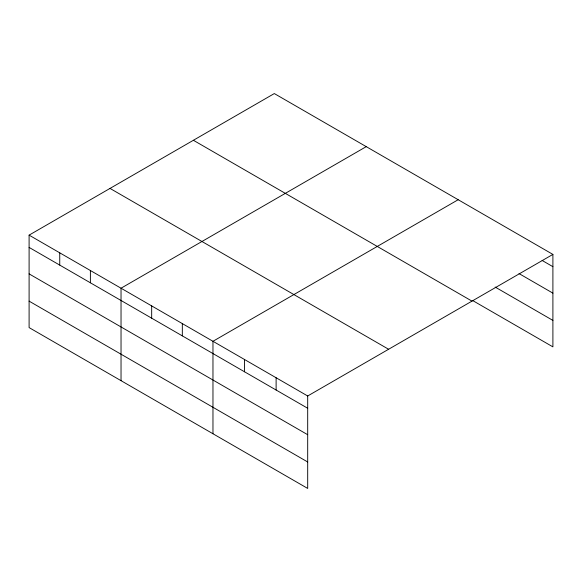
<?xml version="1.0" encoding="UTF-8"?>
<svg xmlns="http://www.w3.org/2000/svg" width="582" height="582" viewBox="0 0 582 582"><rect width="100%" height="100%" fill="white"/><g stroke="black" fill="none" stroke-linecap="round" stroke-linejoin="round"><path stroke-width="0.87" d="M307.689 434.71L307.689 395.978L29.1 235.135L29.1 327.593L307.689 488.436L307.689 434.71L29.1 273.875M29.1 235.135L274.311 93.564L552.9 254.407L552.9 346.865L472.81 300.625M366.245 146.642L121.034 288.214L121.034 380.672M458.179 199.721L212.968 341.292L212.968 433.75M307.689 395.978L552.9 254.407M542.118 260.452L552.9 266.68M519.013 273.576L552.9 293.139M495.144 287.057L552.9 320.406M193.391 140.284L471.98 301.12M110.02 188.415L388.609 349.258M29.1 247.408L307.689 408.251M29.1 301.134L307.689 461.977M276.115 377.747L276.115 390.02M244.542 359.516L244.542 371.796M182.326 323.599L182.326 335.872M151.676 305.906L151.676 318.179M90.392 270.521L90.392 282.794M59.742 252.828L59.742 265.101"/></g></svg>
